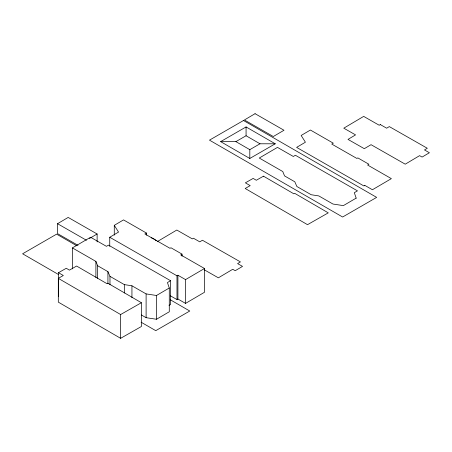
<?xml version="1.0" encoding="UTF-8"?>
<svg xmlns="http://www.w3.org/2000/svg" width="452" height="452" viewBox="0 0 452 452"><rect width="100%" height="100%" fill="white"/><g stroke="black" fill="none" stroke-linecap="round" stroke-linejoin="round"><path stroke-width="0.68" d="M170.257 295.727L176.981 299.58L176.981 275.805L177.907 275.234L185.546 279.607L185.546 303.388L177.907 299.015L177.907 275.234M176.981 299.58L177.907 299.015M157.511 241.475L176.805 230.034L192.315 238.888L193.422 238.215L199.773 241.848L202.428 240.244L240.436 261.911L237.599 263.584L242.521 266.392L235.215 270.714L232.74 269.285L218.361 277.827L204.315 269.821M78.01 245.34L57.534 233.616L57.534 223.706L68.184 217.423L97.123 233.989L97.123 241.916M114.277 235.13L114.277 225.339L123.526 219.898L146.437 233.051L146.437 235.153M109.74 246.346L109.74 237.255L118.543 232.074L114.277 225.339M89.411 238.52L97.123 233.989M170.596 280.726L108.52 245.125L106.429 246.334L90.586 237.255L72.393 247.899L95.897 261.403L97.66 265.759L107.921 271.652L109.977 276.353L124.328 284.602L131.939 285.794L146.109 293.902L156.488 295.489L169.285 287.997L167.438 282.556L170.596 280.726L170.596 304.507L169.02 305.422M185.546 279.607L204.485 268.499L180.71 254.877L182.026 254.12L182.026 256.216M141.386 314.976L146.109 317.683L156.488 319.265L169.285 311.773L169.285 287.997M185.546 303.388L204.485 292.28L204.485 268.499M220.632 141.629L246.069 126.939L275.245 143.787L249.809 158.471L220.632 141.629L235.893 141.629L249.809 149.663L259.985 143.787L275.245 143.787M235.893 141.629L246.069 135.753L259.985 143.787M146.437 233.051L144.883 233.95L170.003 248.312L170.958 247.764L182.026 254.12M58.489 272.703L66.274 268.273L69.438 270.138L76.597 266.036L106.966 283.675L107.83 283.206L141.391 302.721L141.391 326.502L120.627 338.316L58.308 302.128L58.308 278.353L63.325 275.494L58.489 272.703L58.489 296.478M58.308 278.353L120.627 314.536L141.391 302.721M109.74 237.255L176.981 275.805M57.534 223.706L86.445 240.261M76.772 245.781L56.619 234.147L22.6 253.787L58.636 274.59M170.223 299.732L189.767 311.021L155.754 330.661L141.092 322.197M249.809 149.663L249.809 158.471M246.069 126.939L246.069 135.753M156.488 295.489L156.488 319.265M146.109 293.902L146.109 317.683M131.939 285.794L131.939 297.682M124.328 284.602L124.328 292.998M120.627 314.536L120.627 338.316M109.977 276.353L109.977 284.743M107.921 271.652L107.921 283.54M97.66 265.759L97.66 278.347M95.897 261.403L95.897 277.488M72.393 247.899L72.393 268.883M151.205 237.741A12.803 7.39 0 0 1 156.189 240.752M364.787 185.365L363.86 185.936L296.619 147.392L305.416 142.205L301.151 135.47L310.4 130.029L333.31 143.188L331.762 144.081L356.877 158.449L357.831 157.895L368.9 164.251L367.589 165.008L391.364 178.636L372.42 189.744L364.787 185.365M380.296 124.571L379.194 125.244L363.679 116.39L343.78 128.187L355.566 134.888L347.989 139.397L364.306 148.68L371.047 144.685L405.235 164.183L419.614 155.641L422.089 157.07L429.4 152.748L424.479 149.94L427.309 148.267L389.308 126.6L386.652 128.204L380.296 124.571M255.064 113.684L244.413 119.972L273.319 136.521L283.997 130.255L255.064 113.684M356.165 198.129L343.362 205.62L332.983 204.038L318.813 195.925L311.208 194.739L296.857 186.49L294.8 181.783L284.534 175.896L282.777 171.54L259.267 158.036L277.466 147.392L293.308 156.465L295.393 155.262L357.476 190.863L354.311 192.688L356.165 198.129M243.492 120.503L209.479 140.143L342.627 217.016L376.646 197.377L243.492 120.503M263.476 176.173L256.312 180.269L253.154 178.41L245.368 182.834L250.199 185.625L245.187 188.484L307.507 224.672L328.271 212.858L294.71 193.343L293.845 193.806L263.476 176.173"/></g></svg>
